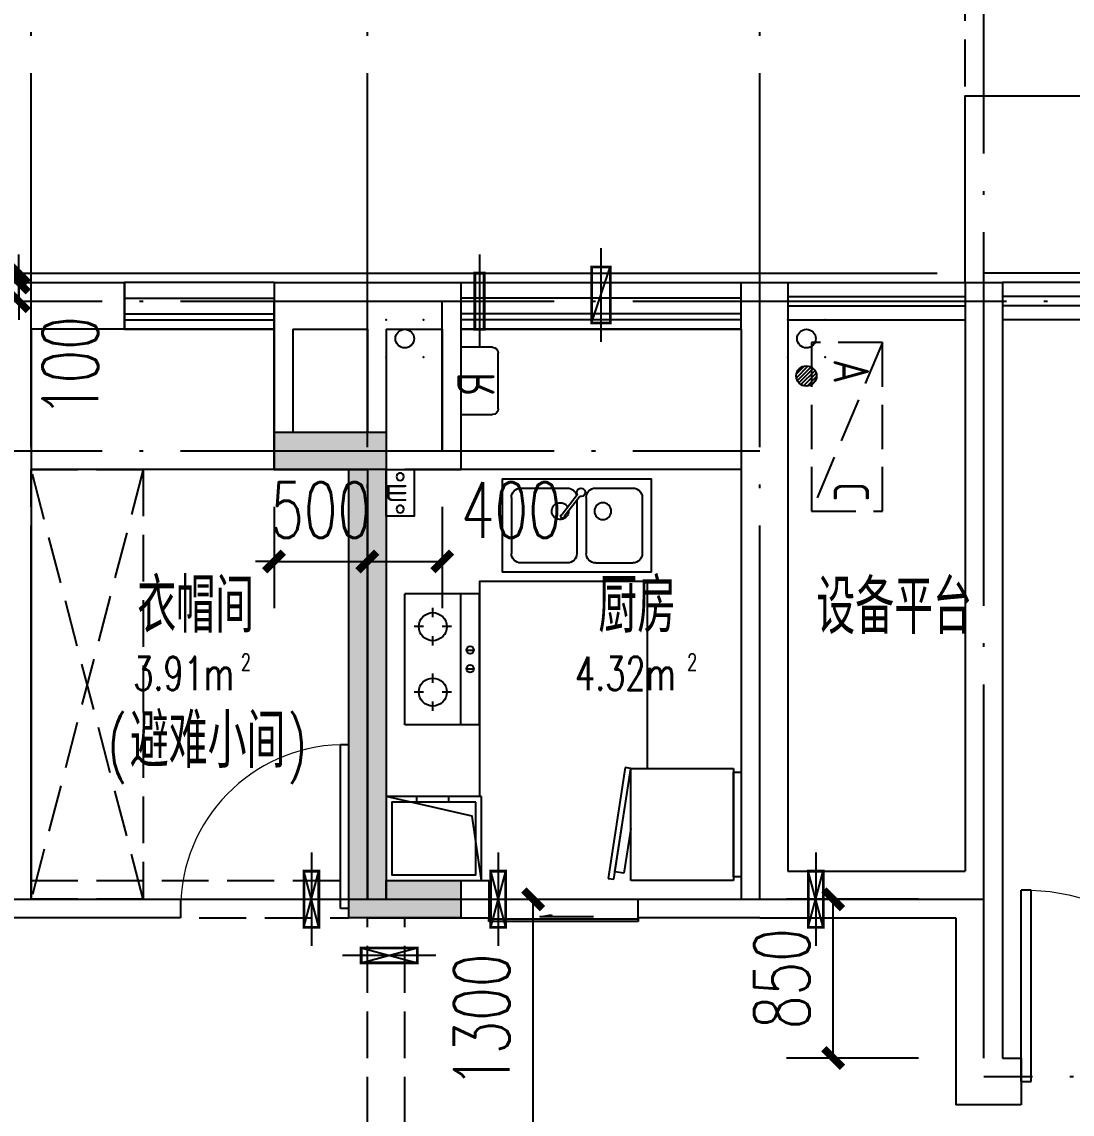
# Model space of a CAD drawing. Extents: x 41972 to 370663, y -1070170 to -56660.
# Drawn here: x 242947 to 248569, y -126537 to -120691 of the extents above; entities that cross this region are included whole.
import ezdxf

# ---------------------------------------------------------------- set-up
doc = ezdxf.new("R2010")
doc.units = 0
doc.header["$LTSCALE"] = 1000
doc.header["$MEASUREMENT"] = 0
for name, pattern in [('130-bz$0$DASH', [0.35, 0.25, -0.1]), ('CG-BZC$0$DASH', [0.35, 0.25, -0.1]), ('DASH', [0.35, 0.25, -0.1]), ('DOTE', [2.42, 2, -0.2, 0.02, -0.2]), ('loutai2-osc$0$DASH', [0.35, 0.25, -0.1])]:
    doc.linetypes.add(name, pattern=pattern)
doc.layers.get('Defpoints').update_dxf_attribs({"color": 250})
for name, color, linetype in [('110-bz$0$A-栏杆、扶手', 163, 'Continuous'), ('130-bz$0$A-WALL-墙', 4, 'Continuous'), ('130-bz$0$A-WINDOW-门窗', 2, 'Continuous'), ('130-bz$0$A-家具', 8, '130-bz$0$DASH'), ('130-bz$0$A-排烟道', 8, 'Continuous'), ('130-bz$0$A-栏杆、扶手', 163, 'Continuous'), ('130-bz$0$A-洁具及厨具', 157, 'Continuous'), ('130-bz$0$A-看线（阳台、空调板、线脚、雨棚等）', 11, 'Continuous'), ('130-bz$0$A-空调', 157, '130-bz$0$DASH'), ('A-AXIS_轴号', 3, 'Continuous'), ('A-COLUMN_结构柱', 4, 'Continuous'), ('A-DOTE_轴线', 215, 'DOTE'), ('A-METAL_金属构件', 137, 'Continuous'), ('A-OVER_看线', 253, 'Continuous'), ('A-PUB_DIM_细部尺寸', 64, 'Continuous'), ('A-PUB_HATCH_柱填充', 9, 'Continuous'), ('A-套管', 140, 'Continuous'), ('A-投影线', 5, 'DASH'), ('A-看线（阳台、空调板、线脚、雨棚等）', 11, 'Continuous'), ('CG-BZC$0$A-套管', 140, 'Continuous'), ('HXwz$0$A-房间名称', 31, 'Continuous'), ('loutai2-osc$0$A-投影线', 5, 'loutai2-osc$0$DASH'), ('loutai2-osc$0$A-看线（阳台、空调板、线脚、雨棚等）', 11, 'Continuous'), ('SG-BZC$0$A-立管', 6, 'Continuous'), ('WALL', 9, 'Continuous')]:
    doc.layers.add(name, color=color, linetype=linetype)
doc.styles.add('130-bz$0$UDG-ALL-01', font='tssdeng.shx', dxfattribs={"width": 0.8, "bigfont": 'hztxt.shx'})
doc.styles.add('_TCH_DIM_T3', font='SIMPLEX', dxfattribs={"width": 0.705882, "bigfont": 'GBCBIG.shx'})
doc.styles.add('HXwz$0$_TCH_SPACE', font='SIMPLEX', dxfattribs={"bigfont": 'GBCBIG'})
doc.dimstyles.new('_TCH_ARCH&&100', dxfattribs={"dimtxt": 297.5, "dimasz": 100, "dimexe": 250, "dimexo": 300, "dimgap": 126.25, "dimtad": 1, "dimdec": 0, "dimzin": 0, "dimdsep": 46, "dimtxsty": '_TCH_DIM_T3', "dimblk": 'ARCHTICK', "dimcen": 0.09, "dimclrt": 7, "dimazin": 2, "dimtfac": 1, "dimtdec": 0, "dimtix": 1, "dimtmove": 2, "dimatfit": 3, "dimfxl": 100, "dimtolj": 1, "dimtzin": 0, "dimarcsym": 0})

# ---------------------------------------------------------------- blocks, each defined once
blk = doc.blocks.new('loutai2-osc')
at = {"layer": '110-bz$0$A-栏杆、扶手'}
for p, q in [((14450, 125), (15950, 125)), ((14450, 75), (15950, 75))]:
    blk.add_line(p, q, dxfattribs=at)
at = {"layer": 'A-看线（阳台、空调板、线脚、雨棚等）', "color": 8}
blk.add_line((14450, 250), (16050, 250), dxfattribs=at)
at = {"layer": 'loutai2-osc$0$A-投影线'}
blk.add_lwpolyline([(16150, 200), (16150, 6450, 0.414214), (15500, 7100), (2600, 7100, 0.414214), (1950, 6450), (1950, 200)], format="xyb", dxfattribs=at)
at = {"layer": 'loutai2-osc$0$A-看线（阳台、空调板、线脚、雨棚等）'}
for p, q in [((14450, 200), (15950, 200)), ((14450, 0), (15950, 0))]:
    blk.add_line(p, q, dxfattribs=at)
blk.add_lwpolyline([(16150, 250), (16150, 1200), (12900, 1200)], dxfattribs=at)
blk = doc.blocks.new('130-bz$0$A-Kitchen-111')
at = {"layer": '130-bz$0$A-排烟道'}
for p, q in [((420, 385), (450, 385)), ((420, 215), (450, 215))]:
    blk.add_line(p, q, dxfattribs=at)
for points in [[(450, 40), (450, 550), (0, 550), (0, 40)], [(420, 70), (420, 520), (30, 520), (30, 70)]]:
    blk.add_lwpolyline(points, close=True, dxfattribs=at)
blk.add_lwpolyline([(0, 40), (344.6, 89), (450, 550)], dxfattribs=at)
blk = doc.blocks.new('130-bz$0$A-Kitchen-4')
at = {"layer": '130-bz$0$A-洁具及厨具'}
for p, q in [((-400, -500), (-400, 0)), ((400, 0), (-400, 0)), ((400, 0), (400, -500)), ((-100, -50), (-300, -50)), ((300, -50), (50, -50)), ((-350, -100), (-350, -400)), ((-50, -100), (-50, -400)), ((-16.2, -94.2), (66.5, -200.7)), ((-3.5, -84.4), (79.2, -190.9)), ((0, -115), (0, -400)), ((350, -100), (350, -400)), ((-100, -450), (-300, -450)), ((50, -450), (300, -450)), ((-400, -500), (400, -500))]:
    blk.add_line(p, q, dxfattribs=at)
for centre, major_axis, start_param, end_param in [((-300, -100), (0, 50), 0.000591, 1.571387), ((-100, -100), (0, 50), 4.711798, 6.282594), ((-22.7, -72.7), (-0.2, 22.5), 4.156064, 9.712232), ((50, -100), (0, 50), -0.000202, 1.373206), ((300, -100), (0, 50), 4.711798, 6.282594), ((-139.5, -173.1), (0, 45), 4.711392, 10.994577), ((89.5, -173.1), (0.1, 45), 1.556657, 7.383522), ((76.5, -200.5), (0, 10), 1.588727, 6.019143), ((-300, -400), (0, 50), 1.570205, 3.141002), ((-100, -400), (0, 50), 3.142184, 4.71298), ((50, -400), (0, 50), 1.570205, 3.141002), ((300, -400), (0, 50), 3.142184, 4.71298)]:
    blk.add_ellipse(centre, major_axis=major_axis, ratio=1, start_param=start_param, end_param=end_param, dxfattribs=at)
blk = doc.blocks.new('130-bz$0$A-Kitchen-1')
at = {"layer": '130-bz$0$A-洁具及厨具'}
for p, q in [((-350, -100), (350, -100)), ((-350, -500), (-350, -100)), ((350, -500), (350, -100)), ((-175, -200), (-175, -150)), ((175, -200), (175, -150)), ((-275, -250), (-225, -250)), ((-125, -250), (-75, -250)), ((75, -250), (125, -250)), ((225, -250), (275, -250)), ((-175, -350), (-175, -300)), ((175, -350), (175, -300)), ((-350, -400), (350, -400)), ((-50, -430), (-50, -470)), ((50, -430), (50, -470)), ((-350, -500), (350, -500))]:
    blk.add_line(p, q, dxfattribs=at)
for centre, radius in [((-175, -250), 75), ((175, -250), 75), ((-50, -450), 20), ((50, -450), 20)]:
    blk.add_circle(centre, radius, dxfattribs=at)
blk = doc.blocks.new('130-bz$0$A-Kitchen-6')
at = {"layer": '130-bz$0$A-洁具及厨具'}
for p, q in [((-288.4, 761.1), (-293, 731.5)), ((304.6, 669.6), (-288.4, 761.1)), ((-293, 731.5), (300, 640)), ((-261.1, 676.9), (-253.6, 725.4)), ((-253.6, 725.4), (263.3, 645.7)), ((-21.7, 640), (-261.1, 676.9)), ((263.3, 645.7), (262.4, 640)), ((300, 640), (304.6, 669.6)), ((-300, 640), (300, 640)), ((-300, 90), (-300, 640)), ((300, 640), (300, 90)), ((300, 90), (-300, 90)), ((-280, 90), (280, 90)), ((-280, 50), (-280, 90)), ((280, 90), (280, 50)), ((280, 50), (-280, 50))]:
    blk.add_line(p, q, dxfattribs=at)
blk = doc.blocks.new('130-bz$0$冰箱1')
at = {"layer": '130-bz$0$A-洁具及厨具', "xscale": -1, "rotation": 180}
blk.add_blockref('130-bz$0$A-Kitchen-6', (0, 0), dxfattribs=at)
blk = doc.blocks.new('130-bz$0$燃气挂表')
at = {"layer": '130-bz$0$A-洁具及厨具'}
blk.add_lwpolyline([(0, 0), (0, -150), (250, -150), (250, 0)], close=True, dxfattribs=at)
for centre in [(39.1, -75), (212.2, -75)]:
    blk.add_circle(centre, 20, dxfattribs=at)
at = {"layer": '130-bz$0$A-洁具及厨具', "style": '130-bz$0$UDG-ALL-01', "width": 0.8}
blk.add_text('m', height=150, dxfattribs=at).set_placement((72.4, -109.5))
blk = doc.blocks.new('130-bz$0$A-Kitchen-5')
at = {"layer": '130-bz$0$A-洁具及厨具'}
for p, q in [((-150, 200), (150, 200)), ((-180, 0), (-180, 170)), ((180, 170), (180, 0)), ((180, 0), (-180, 0))]:
    blk.add_line(p, q, dxfattribs=at)
for centre, start, end in [((-150, 170), 90, 180), ((150, 170), 0, 90)]:
    blk.add_arc(centre, 30, start, end, dxfattribs=at)
at = {"layer": '130-bz$0$A-洁具及厨具', "style": '130-bz$0$UDG-ALL-01', "width": 0.8}
blk.add_text('R', height=200, rotation=180, dxfattribs=at).set_placement((46.5, 180.5))
blk = doc.blocks.new('130-bz$0$ktsw')
at = {"layer": '130-bz$0$A-空调'}
blk.add_line((0, 0), (950, -400), dxfattribs=at)
blk.add_lwpolyline([(0, -400), (950, -400), (950, 0), (0, 0)], close=True, dxfattribs=at)
at = {"layer": '130-bz$0$A-洁具及厨具', "style": '130-bz$0$UDG-ALL-01', "width": 0.8}
for s, p in [('A', (93.9, -276.2)), ('C', (785.1, -276.2))]:
    blk.add_text(s, height=200, dxfattribs=at).set_placement(p)
blk = doc.blocks.new('130-bz$0$$WINLIB2D$00000001')
at = {"color": 0}
for points in [[(-0.5, 0.5), (-0.5, -0.5)], [(-0.5, 0.5), (0.5, 0.5)], [(0.5, -0.5), (0.5, 0.5)], [(0.5, 0.1667), (-0.5, 0.1667)], [(0.5, -0.1667), (-0.5, -0.1667)], [(-0.5, -0.5), (0.5, -0.5)]]:
    blk.add_lwpolyline(points, dxfattribs=at)
blk = doc.blocks.new('130-bz$0$$DorLib2D$00000001')
for p, q in [((0.45, 0.975), (0.5, 0.975)), ((0.45, 0), (0.45, 0.975)), ((0.5, 0), (0.5, 0.975)), ((0.5, 0), (0.45, 0))]:
    blk.add_line(p, q)
at = {"lineweight": 13}
blk.add_arc((0.475, 0), 0.975, 91.4693, 180, dxfattribs=at)
blk = doc.blocks.new('130-bz$0$$DorLib2D$00000129')
at = {"color": 0, "linetype": 'Continuous'}
for p, q in [((-0.5, 0.545), (-0.5, 0.6866)), ((-0.5, 0.6866), (0.5, 0.6866)), ((0.5, 0.6866), (0.5, 0.545)), ((0.5, 0.545), (-0.5, 0.545)), ((-0.5, 0.5), (-0.5, 0.545)), ((0.5, 0.5), (0.5, 0.545)), ((-0.2, 0.4375), (0.1584, 0.4375)), ((0.1584, 0.4375), (0.0804, 0.3408)), ((0.0804, 0.3408), (0.0804, 0.4375))]:
    blk.add_line(p, q, dxfattribs=at)
blk = doc.blocks.new('130-bz')
at = {"layer": '130-bz$0$A-WALL-墙'}
for p, q in [((5000, 10100), (5000, 6800)), ((5200, 10100), (5000, 10100)), ((5200, 10100), (5200, 6950)), ((6150, 10100), (6150, 6950)), ((6400, 10100), (6150, 10100)), ((6400, 9850), (6400, 10100)), ((8000, 10100), (7900, 10100)), ((7900, 10100), (7900, 9850)), ((8400, 10100), (8000, 10100)), ((8900, 10100), (8400, 10100)), ((8900, 10100), (8900, 9850)), ((10200, 10100), (9700, 10100)), ((9700, 10100), (9700, 9850)), ((10300, 10100), (10200, 10100)), ((6400, 9850), (6400, 6800)), ((7900, 9850), (7900, 9100)), ((8300, 9850), (8000, 9850)), ((8000, 9850), (8000, 9200)), ((8300, 9850), (8300, 9200)), ((8400, 9850), (8400, 9300)), ((8800, 9850), (8400, 9850)), ((8800, 9850), (8800, 9300)), ((8900, 9850), (8900, 9100)), ((9700, 9850), (10200, 9850)), ((10200, 9850), (10200, 6800)), ((8800, 9300), (8400, 9300)), ((8300, 9200), (8000, 9200)), ((8300, 9100), (7900, 9100)), ((8300, 9100), (8300, 6800)), ((8900, 9100), (8400, 9100)), ((8400, 9100), (8400, 6800)), ((6150, 6950), (5200, 6950)), ((8300, 6900), (7750, 6900)), ((7750, 6900), (7750, 6800)), ((8300, 6800), (8300, 6900)), ((5000, 6800), (5000, 5950)), ((6950, 6800), (6400, 6800)), ((6950, 6700), (6950, 6800)), ((7750, 6800), (7750, 6700)), ((8300, 6800), (8300, 6800)), ((8500, 6800), (8400, 6800)), ((8500, 6700), (8500, 6800)), ((10200, 6800), (9400, 6800)), ((9400, 6800), (9400, 6700)), ((6300, 6700), (5250, 6700)), ((5250, 6700), (5250, 5700)), ((6300, 6700), (6950, 6700)), ((8300, 6700), (7750, 6700)), ((8400, 6700), (8300, 6700)), ((8400, 6700), (8500, 6700)), ((9400, 6700), (10200, 6700)), ((10200, 6700), (10300, 6700)), ((5000, 5950), (4900, 5950)), ((4900, 5950), (4900, 5700)), ((4900, 5700), (5250, 5700))]:
    blk.add_line(p, q, dxfattribs=at)
at = {"layer": '130-bz$0$A-WINDOW-门窗'}
for p, q in [((6400, 9100), (8200, 9100)), ((8300, 9100), (10200, 9100)), ((7750, 6800), (6950, 6800)), ((9400, 6800), (8500, 6800))]:
    blk.add_line(p, q, dxfattribs=at)
at = {"layer": '130-bz$0$A-家具'}
blk.add_lwpolyline([(10200, 9100), (9600, 9100), (9600, 6800), (10200, 6800)], close=True, dxfattribs=at)
for points in [[(9600, 6800), (10200, 9100)], [(9600, 9100), (10200, 6800)]]:
    blk.add_lwpolyline(points, dxfattribs=at)
at = {"layer": '130-bz$0$A-栏杆、扶手'}
for p, q in [((6150, 10025), (5200, 10025)), ((6150, 9975), (5200, 9975)), ((6400, 9900), (7900, 9900)), ((9700, 9900), (8900, 9900)), ((6400, 9850), (7900, 9850)), ((9700, 9850), (8900, 9850))]:
    blk.add_line(p, q, dxfattribs=at)
at = {"layer": '130-bz$0$A-洁具及厨具'}
blk.add_lwpolyline([(6900, 7500), (6900, 8500), (7800, 8500), (7800, 7350), (8300, 7350)], dxfattribs=at)
at = {"layer": '130-bz$0$A-看线（阳台、空调板、线脚、雨棚等）'}
for p, q in [((6150, 10100), (5200, 10100)), ((6150, 9900), (5200, 9900))]:
    blk.add_line(p, q, dxfattribs=at)
at = {"layer": 'A-投影线'}
for p, q in [((10200, 6900), (8500, 6900)), ((8200, 5600), (8200, 6700)), ((8400, 5600), (8400, 6700)), ((9300, 6700), (8500, 6700))]:
    blk.add_line(p, q, dxfattribs=at)
at = {"layer": '130-bz$0$A-WINDOW-门窗', "rotation": 180}
for name, p, xscale, yscale, zscale in [('130-bz$0$$WINLIB2D$00000001', (7150, 9975), 1500, -250, 250), ('130-bz$0$$WINLIB2D$00000001', (9300, 9975), -800, -250, 250), ('130-bz$0$$DorLib2D$00000001', (8950, 6750), 900, -900, 100), ('130-bz$0$$DorLib2D$00000001', (4375, 5825), -1050, -1050, 250), ('130-bz$0$$DorLib2D$00000129', (7350, 6750), -800, 100, 100)]:
    blk.add_blockref(name, p, dxfattribs=dict(at, xscale=xscale, yscale=yscale, zscale=zscale))
at = {"layer": '130-bz$0$A-排烟道', "xscale": -1, "rotation": 270}
blk.add_blockref('130-bz$0$A-Kitchen-111', (7750, 6900), dxfattribs=at)
at = {"layer": '130-bz$0$A-洁具及厨具'}
for name, p, rotation in [('130-bz$0$A-Kitchen-5', (7900, 9573.9), 90), ('130-bz$0$燃气挂表', (8299.7, 9100), 270), ('130-bz$0$冰箱1', (6350, 7200), 90)]:
    blk.add_blockref(name, p, dxfattribs=dict(at, rotation=rotation))
blk.add_blockref('130-bz$0$A-Kitchen-4', (7279.1, 9050), dxfattribs=at)
at = {"layer": '130-bz$0$A-洁具及厨具', "xscale": -1, "rotation": 270}
blk.add_blockref('130-bz$0$A-Kitchen-1', (8300, 8083.7), dxfattribs=at)
at = {"layer": '130-bz$0$A-空调', "xscale": -0.95, "yscale": 0.95, "zscale": 0.95, "rotation": 90}
blk.add_blockref('130-bz$0$ktsw', (5642.9, 9779), dxfattribs=at)
blk = doc.blocks.new('SG-BZC$0$立管%%c100')
at = {"layer": 'SG-BZC$0$A-立管'}
blk.add_circle((100, -100), 50, dxfattribs=at)
for p in [(0, 0), (200, 0), (0, -200), (200, -200)]:
    blk.add_point(p, dxfattribs=at)
blk = doc.blocks.new('SG-BZC$0$地漏')
at = {"layer": 'SG-BZC$0$A-立管'}
h = blk.add_hatch(dxfattribs=at)
h.set_pattern_fill('ANSI31', color=256, scale=10, style=0)
h.set_pattern_definition([(45, (7991.956, -606365.85), (-11.22532015, 11.22532015), [])])
edge = h.paths.add_edge_path()
edge.add_arc((0, 0), 60, 0, 360)
blk.add_circle((0, 0), 60, dxfattribs=at)
blk = doc.blocks.new('SG-BZC')
at = {"layer": 'SG-BZC$0$A-立管', "rotation": 180}
for name, p, xscale, yscale, zscale in [('SG-BZC$0$立管%%c100', (13100.4, 8600.4), -0.9979199999999996, 0.9979199999999996, 0.9979199999999996), ('SG-BZC$0$地漏', (13200.2, 8500.2), -0.9071999999999998, 0.9071999999999998, 0.9071999999999998)]:
    blk.add_blockref(name, p, dxfattribs=dict(at, xscale=xscale, yscale=yscale, zscale=zscale))
at = {"layer": 'SG-BZC$0$A-立管', "xscale": -0.9979199999999996, "yscale": 0.9979199999999996, "zscale": 0.9979199999999996}
blk.add_blockref('SG-BZC$0$立管%%c100', (15450, 8800), dxfattribs=at)
blk = doc.blocks.new('CG-BZC$0$P-套管（燃气）')
at = {"layer": 'CG-BZC$0$A-套管'}
blk.add_line((250, 0), (-250, 0), dxfattribs=at)
at = {"layer": 'CG-BZC$0$A-套管', "linetype": 'CG-BZC$0$DASH', "ltscale": 0.5, "const_width": 15}
blk.add_lwpolyline([(-150, 25), (150, 25), (150, -25), (-150, -25)], close=True, dxfattribs=at)
blk = doc.blocks.new('CG-BZC$0$P-套管（燃气排风洞）')
at = {"layer": 'CG-BZC$0$A-套管'}
h = blk.add_hatch(dxfattribs=at)
h.set_pattern_fill('ANSI31', color=256, scale=200, angle=180)
h.set_pattern_definition([(225, (-1797883.18, -126410.16), (224.506403, -224.506403), [])])
h.paths.add_polyline_path([(0, 0), (-150, 0), (-150, -50), (0, 0)])
h = blk.add_hatch(dxfattribs=at)
h.set_pattern_fill('ANSI31', color=256, scale=200, angle=180)
h.set_pattern_definition([(225, (2559918.48, 184670.97), (224.506403, -224.506403), [])])
h.paths.add_polyline_path([(0, 0), (150, 0), (150, 50), (0, 0)])
blk.add_line((-250, 0), (250, 0), dxfattribs=at)
at = {"layer": 'CG-BZC$0$A-套管', "const_width": 15}
blk.add_lwpolyline([(150, 50), (-150, 50), (-150, -50), (150, -50)], close=True, dxfattribs=at)
at = {"layer": 'CG-BZC$0$A-套管'}
blk.add_lwpolyline([(150, 50), (-150, -50)], dxfattribs=at)
blk = doc.blocks.new('P-套管（空调预留洞低位）')
at = {"layer": 'A-套管', "ltscale": 0.5}
blk.add_line((250, 0), (-250, 0), dxfattribs=at)
at = {"layer": 'A-套管', "linetype": 'DASH', "ltscale": 0.5, "const_width": 15}
blk.add_lwpolyline([(-150, 40), (150, 40), (150, -40), (-150, -40)], close=True, dxfattribs=at)
at = {"layer": 'A-套管', "ltscale": 0.5}
for points in [[(-150, 40), (150, -40)], [(-150, -40), (150, 40)]]:
    blk.add_lwpolyline(points, dxfattribs=at)
blk = doc.blocks.new('CG-BZC')
at = {"layer": 'A-套管', "xscale": -1, "rotation": 270}
for p in [(22439.7, -3200), (24139.7, -3200), (25139.7, -3200)]:
    blk.add_blockref('P-套管（空调预留洞低位）', p, dxfattribs=at)
at = {"layer": 'A-套管', "xscale": -1}
blk.add_blockref('P-套管（空调预留洞低位）', (24723.1, -3500.4), dxfattribs=at)
at = {"layer": 'CG-BZC$0$A-套管'}
for name, p, rotation in [('CG-BZC$0$P-套管（燃气排风洞）', (23589.7, 33.3), 270), ('CG-BZC$0$P-套管（燃气）', (24239.7, 0), 90)]:
    blk.add_blockref(name, p, dxfattribs=dict(at, rotation=rotation))
blk = doc.blocks.new('A$C18840BC2')
at = {"layer": 'A-PUB_HATCH_柱填充'}
blk.add_hatch(color=256, dxfattribs=at).paths.add_polyline_path([(23600, 6000), (23600, 8400), (24000, 8400), (24000, 8600), (23400, 8600), (23400, 6200), (23000, 6200), (23000, 6000), (23600, 6000)])
at = {"layer": 'A-COLUMN_结构柱'}
for p, q in [((24000, 8600), (23400, 8600)), ((23400, 8600), (23400, 6200)), ((24000, 8400), (24000, 8600)), ((23600, 6000), (23600, 8400)), ((23600, 8400), (24000, 8400)), ((23400, 6200), (23000, 6200)), ((23000, 6200), (23000, 6000)), ((23000, 6000), (23600, 6000))]:
    blk.add_line(p, q, dxfattribs=at)
blk = doc.blocks.new('_ArchTick')
at = {"color": 0, "linetype": 'ByBlock', "const_width": 0.4}
blk.add_lwpolyline([(-0.5, -0.5), (0.5, 0.5)], dxfattribs=at)
blk = doc.blocks.new('*D5127')
at = {"layer": 'A-AXIS_轴号', "color": 0, "lineweight": -2, "transparency": 16777216}
for p, q in [((18153.3, 16300), (19037, 16300)), ((18787, 15000), (18787, 16300)), ((18153.3, 15000), (19037, 15000))]:
    blk.add_line(p, q, dxfattribs=at)
at = {"layer": 'Defpoints', "color": 0, "transparency": 16777216}
for p in [(17853.3, 16300), (18787, 16300), (17853.3, 15000)]:
    blk.add_point(p, dxfattribs=at)
at = {"layer": 'A-AXIS_轴号', "color": 0, "lineweight": -2, "transparency": 16777216, "xscale": 100, "yscale": 100, "zscale": 100}
for p, rotation in [((18787, 16300), 90), ((18787, 15000), 270)]:
    blk.add_blockref('_ArchTick', p, dxfattribs=dict(at, rotation=rotation))
at = {"layer": 'A-AXIS_轴号', "color": 7, "transparency": 16777216, "insert": (18512, 15650), "char_height": 297.5, "attachment_point": 5, "rotation": 90, "style": '_TCH_DIM_T3'}
blk.add_mtext('\\A1;1300', dxfattribs=at)
blk = doc.blocks.new('*D5128')
at = {"layer": 'A-AXIS_轴号', "color": 0, "lineweight": -2, "transparency": 16777216}
for p, q in [((20850.4, 16300), (20143.2, 16300)), ((20393.2, 15450), (20393.2, 16300)), ((20850.4, 15450), (20143.2, 15450))]:
    blk.add_line(p, q, dxfattribs=at)
at = {"layer": 'Defpoints', "color": 0, "transparency": 16777216}
for p in [(20393.2, 16300), (21150.4, 16300), (21150.4, 15450)]:
    blk.add_point(p, dxfattribs=at)
at = {"layer": 'A-AXIS_轴号', "color": 0, "lineweight": -2, "transparency": 16777216, "xscale": 100, "yscale": 100, "zscale": 100}
for p, rotation in [((20393.2, 16300), 90), ((20393.2, 15450), 270)]:
    blk.add_blockref('_ArchTick', p, dxfattribs=dict(at, rotation=rotation))
at = {"layer": 'A-AXIS_轴号', "color": 7, "transparency": 16777216, "insert": (20118.2, 15875), "char_height": 297.5, "attachment_point": 5, "rotation": 90, "style": '_TCH_DIM_T3'}
blk.add_mtext('\\A1;850', dxfattribs=at)
blk = doc.blocks.new('*D5218')
at = {"layer": 'A-PUB_DIM_细部尺寸', "color": 0, "lineweight": -2, "transparency": 16777216}
for p, q in [((17400, 18400), (17400, 17857.6)), ((17900, 18400), (17900, 17857.6)), ((17400, 18107.6), (17300, 18107.6)), ((17400, 18107.6), (17900, 18107.6)), ((17900, 18107.6), (18000, 18107.6))]:
    blk.add_line(p, q, dxfattribs=at)
at = {"layer": 'Defpoints', "color": 0, "transparency": 16777216}
for p in [(17400, 18700), (17900, 18700), (17900, 18107.6)]:
    blk.add_point(p, dxfattribs=at)
at = {"layer": 'A-PUB_DIM_细部尺寸', "color": 0, "lineweight": -2, "transparency": 16777216, "xscale": 100, "yscale": 100, "zscale": 100}
blk.add_blockref('_ArchTick', (17400, 18107.6), dxfattribs=at)
at = {"layer": 'A-PUB_DIM_细部尺寸', "color": 0, "lineweight": -2, "transparency": 16777216, "xscale": 100, "yscale": 100, "zscale": 100, "rotation": 180}
blk.add_blockref('_ArchTick', (17900, 18107.6), dxfattribs=at)
at = {"layer": 'A-PUB_DIM_细部尺寸', "color": 7, "transparency": 16777216, "insert": (17650, 18382.6), "char_height": 297.5, "attachment_point": 5, "style": '_TCH_DIM_T3'}
blk.add_mtext('\\A1;500', dxfattribs=at)
blk = doc.blocks.new('*D5219')
at = {"layer": 'A-PUB_DIM_细部尺寸', "color": 0, "lineweight": -2, "transparency": 16777216}
for p, q in [((17900, 18400), (17900, 17857.6)), ((18300, 18400), (18300, 17857.6)), ((17900, 18107.6), (18300, 18107.6))]:
    blk.add_line(p, q, dxfattribs=at)
at = {"layer": 'Defpoints', "color": 0, "transparency": 16777216}
for p in [(17900, 18700), (18300, 18700), (18300, 18107.6)]:
    blk.add_point(p, dxfattribs=at)
at = {"layer": 'A-PUB_DIM_细部尺寸', "color": 0, "lineweight": -2, "transparency": 16777216, "xscale": 100, "yscale": 100, "zscale": 100, "rotation": 180}
blk.add_blockref('_ArchTick', (17900, 18107.6), dxfattribs=at)
at = {"layer": 'A-PUB_DIM_细部尺寸', "color": 0, "lineweight": -2, "transparency": 16777216, "xscale": 100, "yscale": 100, "zscale": 100}
blk.add_blockref('_ArchTick', (18300, 18107.6), dxfattribs=at)
at = {"layer": 'A-PUB_DIM_细部尺寸', "color": 7, "transparency": 16777216, "insert": (18670, 18382.6), "char_height": 297.5, "attachment_point": 5, "style": '_TCH_DIM_T3'}
blk.add_mtext('\\A1;400', dxfattribs=at)
blk = doc.blocks.new('HXwz')
at = {"layer": 'HXwz$0$A-房间名称', "style": 'HXwz$0$_TCH_SPACE'}
for s, p in [('衣帽间', (105068.2, 6026.7)), ('厨房', (107535.9, 6026.7)), ('设备平台', (108702.8, 6019.9)), ('避难小间', (105028, 5303.2))]:
    blk.add_text(s, height=289.36, dxfattribs=at).set_placement(p)
at = {"layer": 'HXwz$0$A-房间名称', "style": 'HXwz$0$_TCH_SPACE', "width": 0.705882}
for s, height, p in [('2', 89.2, (105622.4, 5824.5)), ('2', 89.2, (108011.2, 5824.5)), ('3.91m', 178.5, (105046.4, 5719.5)), ('4.32m', 178.5, (107411.2, 5719.5)), ('(', 255, (104908, 5303.2)), (')', 255, (105870.5, 5303.2))]:
    blk.add_text(s, height=height, dxfattribs=at).set_placement(p)
blk = doc.blocks.new('e32')
at = {"layer": 'A-OVER_看线'}
blk.add_lwpolyline([(111646.4, 184615.4), (104096.4, 184615.4)], dxfattribs=at)
blk = doc.blocks.new('*D6518')
at = {"layer": 'A-PUB_DIM_细部尺寸', "color": 0, "lineweight": -2, "transparency": 16777216}
for p, q in [((242931.3, -122086.5), (242931.3, -121986.5)), ((242645.8, -122086.5), (243181.3, -122086.5)), ((242931.3, -122186.5), (242931.3, -122086.5)), ((242645.8, -122186.5), (243181.3, -122186.5)), ((242931.3, -122186.5), (242931.3, -122286.5))]:
    blk.add_line(p, q, dxfattribs=at)
at = {"layer": 'Defpoints', "color": 0, "transparency": 16777216}
for p in [(242345.8, -122086.5), (242931.3, -122086.5), (242345.8, -122186.5)]:
    blk.add_point(p, dxfattribs=at)
at = {"layer": 'A-PUB_DIM_细部尺寸', "color": 0, "lineweight": -2, "transparency": 16777216, "xscale": 100, "yscale": 100, "zscale": 100}
for p, rotation in [((242931.3, -122086.5), 270), ((242931.3, -122186.5), 90)]:
    blk.add_blockref('_ArchTick', p, dxfattribs=dict(at, rotation=rotation))
at = {"layer": 'A-PUB_DIM_细部尺寸', "color": 7, "transparency": 16777216, "insert": (243206.3, -122536.5), "char_height": 297.5, "attachment_point": 5, "rotation": 90, "style": '_TCH_DIM_T3'}
blk.add_mtext('\\A1;100', dxfattribs=at)
blk = doc.blocks.new('*D6519')
at = {"layer": 'A-PUB_DIM_细部尺寸', "color": 0, "lineweight": -2, "transparency": 16777216}
for p, q in [((242931.3, -122036.5), (242931.3, -121936.5)), ((242645.8, -122036.5), (243181.3, -122036.5)), ((242931.3, -122086.5), (242931.3, -122036.5)), ((242645.8, -122086.5), (243181.3, -122086.5)), ((242931.3, -122086.5), (242931.3, -122186.5))]:
    blk.add_line(p, q, dxfattribs=at)
at = {"layer": 'Defpoints', "color": 0, "transparency": 16777216}
for p in [(242345.8, -122036.5), (242931.3, -122036.5), (242345.8, -122086.5)]:
    blk.add_point(p, dxfattribs=at)
at = {"layer": 'A-PUB_DIM_细部尺寸', "color": 0, "lineweight": -2, "transparency": 16777216, "xscale": 100, "yscale": 100, "zscale": 100}
for p, rotation in [((242931.3, -122036.5), 270), ((242931.3, -122086.5), 90)]:
    blk.add_blockref('_ArchTick', p, dxfattribs=dict(at, rotation=rotation))
at = {"layer": 'A-PUB_DIM_细部尺寸', "color": 7, "transparency": 16777216, "insert": (242656.3, -122061.5), "char_height": 297.5, "attachment_point": 5, "rotation": 90, "style": '_TCH_DIM_T3'}
blk.add_mtext('\\A1;50', dxfattribs=at)
blk = doc.blocks.new('A$C5F987C3E')
at = {"layer": 'A-DOTE_轴线'}
for p, q in [((16100, 16300), (16100, 27200)), ((17900, 16300), (17900, 27200)), ((20000, 16300), (20000, 27200)), ((21200, 15450), (21200, 27200)), ((4800, 19500), (50100, 19500)), ((17400, 18700), (17400, 19500)), ((18300, 18700), (18300, 19500)), ((4800, 18700), (20000, 18700)), ((4800, 16300), (21200, 16300)), ((26300, 15350), (21200, 15350))]:
    blk.add_line(p, q, dxfattribs=at)
at = {"layer": 'A-AXIS_轴号'}
for p1, p2, distance, picture, middle in [((17853.3, 15000), (17853.3, 16300), -933.7, '*D5127', (18512, 15650)), ((21150.4, 15450), (21150.4, 16300), 757.2, '*D5128', (20118.2, 15875))]:
    dim = blk.add_aligned_dim(p1=p1, p2=p2, distance=distance, dimstyle='_TCH_ARCH&&100', dxfattribs=at)
    dim.commit()
    dim.dimension.update_dxf_attribs({"geometry": picture, "text_midpoint": middle})
at = {"layer": 'A-PUB_DIM_细部尺寸'}
dim = blk.add_aligned_dim(p1=(17400, 18700), p2=(17900, 18700), distance=-592.4, dimstyle='_TCH_ARCH&&100', dxfattribs=at)
dim.commit()
dim.dimension.update_dxf_attribs({"geometry": '*D5218', "text_midpoint": (17650, 18382.6)})
dim = blk.add_linear_dim(base=(18300, 18107.6), p1=(17900, 18700), p2=(18300, 18700), angle=0, dimstyle='_TCH_ARCH&&100', dxfattribs=at)
dim.commit()
dim.dimension.update_dxf_attribs({"geometry": '*D5219', "text_midpoint": (18670, 18382.6), "dimtype": 161})
blk = doc.blocks.new('7d')
at = {"layer": 'A-PUB_DIM_细部尺寸'}
dim = blk.add_aligned_dim(p1=(242345.8, -122086.5), p2=(242345.8, -122036.5), distance=-585.5, dimstyle='_TCH_ARCH&&100', dxfattribs=at)
dim.commit()
dim.dimension.update_dxf_attribs({"geometry": '*D6519', "text_midpoint": (242656.3, -122061.5)})
dim = blk.add_linear_dim(base=(242931.3, -122086.5), p1=(242345.8, -122186.5), p2=(242345.8, -122086.5), angle=90, dimstyle='_TCH_ARCH&&100', dxfattribs=at)
dim.commit()
dim.dimension.update_dxf_attribs({"geometry": '*D6518', "text_midpoint": (243206.3, -122536.5), "dimtype": 161})

msp = doc.modelspace()

# ---------------------------------------------------------------- block references
for name, p in [('A$C5F987C3E', (226897, -141686.5)), ('7d', (0, 0)), ('HXwz', (138497, -129986.5))]:
    msp.add_blockref(name, p)
at = {"xscale": -1}
for name, p in [('loutai2-osc', (264147, -122286.5)), ('SG-BZC', (260347, -131086.5)), ('CG-BZC', (269636.7, -122186.5)), ('130-bz', (253197, -132186.5))]:
    msp.add_blockref(name, p, dxfattribs=at)
at = {"layer": 'A-METAL_金属构件', "xscale": -1}
msp.add_blockref('e32', (351943.4, -306652), dxfattribs=at)
at = {"layer": 'WALL', "xscale": -1}
msp.add_blockref('A$C18840BC2', (268297, -131486.5), dxfattribs=at)

doc.saveas('drawing.dxf')
